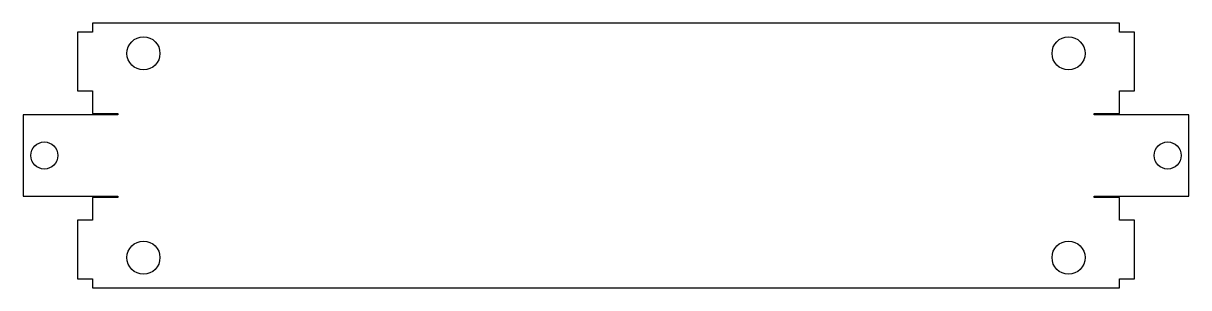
# Model space of a CAD drawing. Extents: x 528 to 916, y 1005 to 1093.
import ezdxf

# ---------------------------------------------------------------- set-up
doc = ezdxf.new("R2010")
doc.units = 0
doc.layers.add('BRANDLIJN', color=93, linetype='CONTINUOUS')

msp = doc.modelspace()

# ---------------------------------------------------------------- linework, layer by layer
at = {"layer": 'BRANDLIJN'}
for p, q in [((546.12, 1090.34), (546.12, 1070.84)), ((551.12, 1090.34), (546.12, 1090.34)), ((551.12, 1093.34), (551.12, 1090.34)), ((893.12, 1093.34), (551.12, 1093.34)), ((893.12, 1090.34), (893.12, 1093.34)), ((898.12, 1090.34), (893.12, 1090.34)), ((898.12, 1070.84), (898.12, 1090.34)), ((546.12, 1070.84), (551.12, 1070.84)), ((551.12, 1070.84), (551.12, 1063.34)), ((893.12, 1070.84), (898.12, 1070.84)), ((893.12, 1063.34), (893.12, 1070.84)), ((551.12, 1063.34), (559.62, 1063.34)), ((559.62, 1063.34), (559.62, 1062.84)), ((884.61, 1063.34), (893.12, 1063.34)), ((884.61, 1062.84), (884.61, 1063.34)), ((528.11, 1062.84), (528.11, 1035.84)), ((559.62, 1062.84), (528.11, 1062.84)), ((916.12, 1062.84), (884.61, 1062.84)), ((916.12, 1035.84), (916.12, 1062.84)), ((528.11, 1035.84), (559.62, 1035.84)), ((551.12, 1035.34), (551.12, 1027.83)), ((559.62, 1035.34), (551.12, 1035.34)), ((559.62, 1035.84), (559.62, 1035.34)), ((884.61, 1035.34), (884.61, 1035.84)), ((884.61, 1035.84), (916.12, 1035.84)), ((893.12, 1035.34), (884.61, 1035.34)), ((893.12, 1027.83), (893.12, 1035.34)), ((546.12, 1027.83), (546.12, 1008.33)), ((551.12, 1027.83), (546.12, 1027.83)), ((898.12, 1027.83), (893.12, 1027.83)), ((898.12, 1008.33), (898.12, 1027.83)), ((546.12, 1008.33), (551.12, 1008.33)), ((551.12, 1008.33), (551.12, 1005.33)), ((551.12, 1005.33), (893.12, 1005.33)), ((893.12, 1008.33), (898.12, 1008.33)), ((893.12, 1005.33), (893.12, 1008.33))]:
    msp.add_line(p, q, dxfattribs=at)
for centre, radius in [((568.12, 1083.34), 5.5), ((876.12, 1083.34), 5.5), ((535.11, 1049.34), 4.5), ((909.12, 1049.34), 4.5), ((568.12, 1015.33), 5.5), ((876.12, 1015.33), 5.5)]:
    msp.add_circle(centre, radius, dxfattribs=at)

doc.saveas('drawing.dxf')
